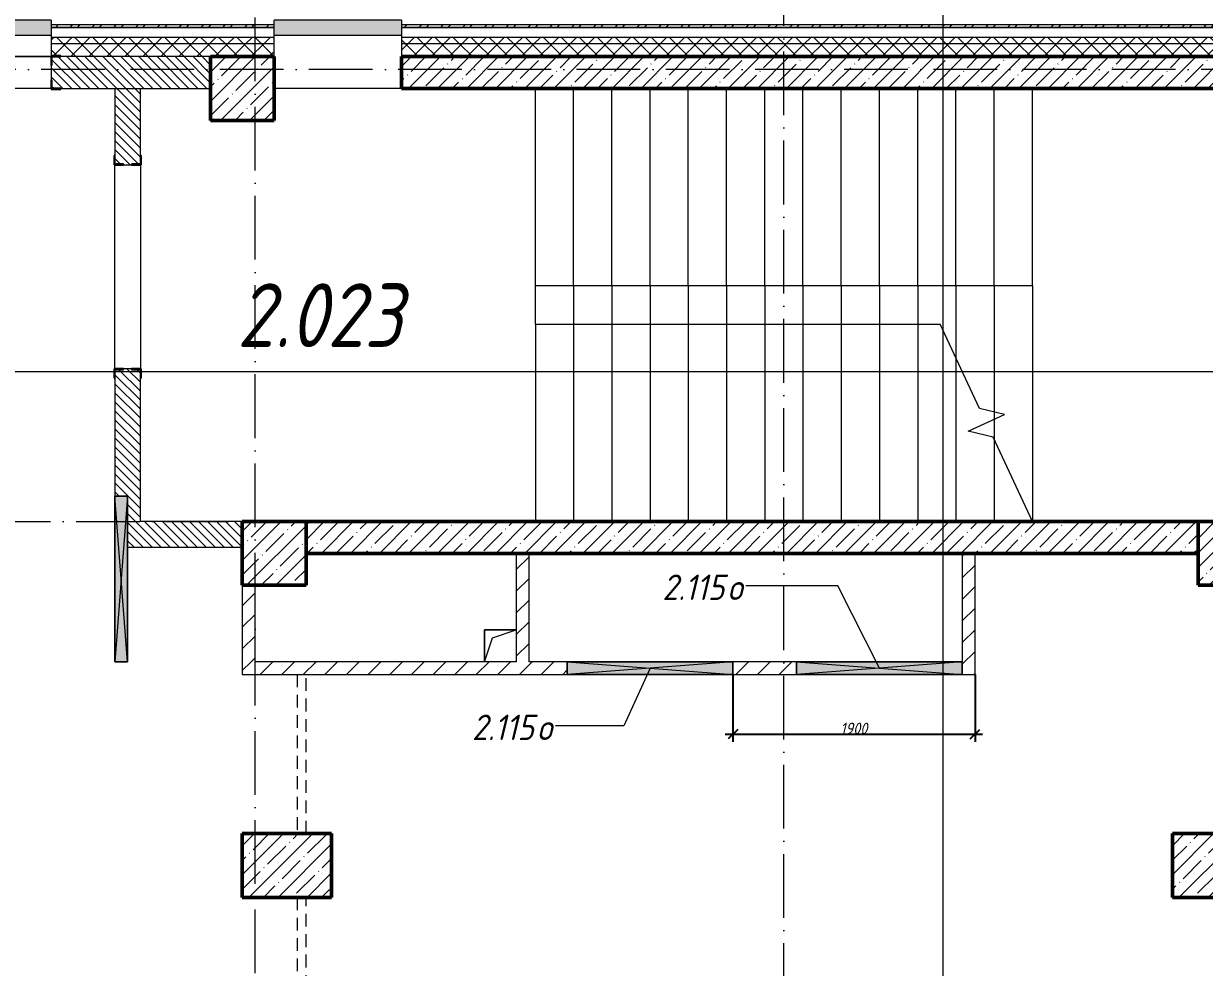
# Model space of a CAD drawing. Header units: millimetres. Extents: x -401725 to 250493, y 305116 to 802890.
# Drawn here: x 75875 to 85141, y 400436 to 407845 of the extents above; entities that cross this region are included whole.
import ezdxf

# ---------------------------------------------------------------- set-up
doc = ezdxf.new("R2010")
doc.units = ezdxf.units.MM
doc.linetypes.add('200_ШТРИХ_ш1п0_6_', pattern=[160, 100, -60])
doc.linetypes.add('50_200_ШТРИХ_1Т_ш5_п1_п1_', pattern=[700, 500, -100, 0, -100])
for name, color, linetype, lineweight in [('A-____-____-DIMS', 7, 'Continuous', 9), ('A-DETL-____-OTLN-3', 7, '200_ШТРИХ_ш1п0_6_', 9), ('A-DETL-GENF-OTLN', 7, 'Continuous', 9), ('A-FLOR-____-OTLN', 7, 'Continuous', 9), ('A-GENM-____-MCUT', 7, 'Continuous', 25), ('A-GENM-____-OTLN', 7, 'Continuous', 9), ('A-GENM-____-OTLN-1', 7, 'Continuous', 25), ('A-GLAZ-____-IDEN', 7, 'Continuous', 9), ('A-GLAZ-____-OTLN', 7, 'Continuous', 9), ('A-WALL-____-MCUT', 7, 'Continuous', 13), ('A-WALL-____-MCUT-1', 7, 'Continuous', 9), ('A-WALL-____-MCUT-2', 7, 'Continuous', 50), ('A-WALL-____-OTLN', 7, 'Continuous', 9), ('A-WALL-____-PATT-1', 7, 'Continuous', 9), ('A-WALL-FNSH-MCUT-1', 7, 'Continuous', 9), ('I-WALL-____-OTLN', 7, 'Continuous', 9), ('S-COLS-____-MCUT', 7, 'Continuous', 50), ('S-COLS-____-OTLN', 7, 'Continuous', 9), ('S-GRID-____-OTLN-1', 7, '50_200_ШТРИХ_1Т_ш5_п1_п1_', 9), ('S-STRS-____-MBND', 7, 'Continuous', 9), ('S-STRS-____-OTLN-1', 7, 'Continuous', 9), ('Марки помещений', 7, 'Continuous', 9)]:
    doc.layers.add(name, color=color, linetype=linetype, lineweight=lineweight)
doc.layers.add('A-GLAZ-____-OTLN-1', color=7, linetype='Continuous', lineweight=9, true_color=0xc0c0c0)
doc.layers.add('G-____-____-SYMB-1', color=9, linetype='Continuous', lineweight=9, true_color=0x808080)
doc.styles.add('ISOCPEUR_I_11', font='isocpeui.ttf', dxfattribs={"width": 0.9, "height": 200})
doc.styles.add('ISOCPEUR_I_2', font='isocpeui.ttf', dxfattribs={"width": 0.85, "height": 2.3})
doc.styles.add('ISOCPEUR_I_7', font='isocpeui.ttf', dxfattribs={"width": 0.9, "height": 90})
doc.dimstyles.new('ISO-1_8_0_9К_СРЕДНИЙ_Кладочные_2', dxfattribs={"dimscale": 304.8, "dimtxt": 89.638306, "dimasz": 0.246063, "dimexe": 0.19685, "dimexo": 0, "dimgap": 0, "dimtad": 1, "dimdec": 3, "dimrnd": 0.001, "dimdsep": 46, "dimtxsty": 'ISOCPEUR_I_7', "dimblk1": 'OBLIQUE', "dimblk2": 'OBLIQUE', "dimsah": 1, "dimcen": 0.09, "dimdle": 0.19685, "dimazin": 0, "dimtfac": 1, "dimtdec": 4, "dimtix": 1, "dimtmove": 1, "dimatfit": 3, "dimfxl": 1, "dimtvp": 1, "dimtolj": 1, "dimtzin": 0, "dimarcsym": 2})
pattern_1 = [(135, (-15659.08, 321904.697), (-35.35534, -35.35534), [])]
pattern_2 = [(45, (-15659.08, 321904.7), (-70.71068, 70.71068), []), (135, (-15659.08, 321904.7), (-70.71068, -70.71068), [])]
pattern_3 = [(45, (-15659.08, 321904.7), (-84.85281, 84.85281), [])]
pattern_4 = [(45, (-15659.08, 321904.7), (-114.04925, 114.04925), []), (45, (-15545.03, 321904.7), (-114.04925, 114.04925), [201.612, -40.322, 3.353, -36.97])]

# ---------------------------------------------------------------- blocks, each defined once
blk = doc.blocks.new('BSC_Колонна _Прямоугольная - 500х700-V101-АР1_План отверстий 2 этажа в осях 1-64_Ю-ЯЯ')
at = {"layer": 'S-COLS-____-OTLN'}
h = blk.add_hatch(dxfattribs=at)
h.set_pattern_fill('FP_114', color=256, style=0, pattern_type=2)
h.set_pattern_definition([(315, (-79331.04, 93600), (114.04925, 114.04925), []), (315, (-79331.04, 93485.95), (114.04925, 114.04925), [201.613, -40.323, 3.353, -36.97])])
h.paths.add_polyline_path([(-250, -350), (250, -350), (250, 350), (-250, 350)], flags=0)
at = {"layer": 'S-COLS-____-MCUT'}
for p, q in [((250, 350), (-250, 350)), ((-250, 350), (-250, -350)), ((250, -350), (250, 350)), ((-250, -350), (250, -350))]:
    blk.add_line(p, q, dxfattribs=at)
blk = doc.blocks.new('BSC_Колонна _Прямоугольная - 500х700-V102-АР1_План отверстий 2 этажа в осях 1-64_Ю-ЯЯ')
at = {"layer": 'S-COLS-____-OTLN'}
h = blk.add_hatch(dxfattribs=at)
h.set_pattern_fill('FP_115', color=256, style=0, pattern_type=2)
h.set_pattern_definition([(315, (-79331.04, 100900), (114.04925, 114.04925), []), (315, (-79331.04, 100785.95), (114.04925, 114.04925), [201.613, -40.323, 3.353, -36.97])])
h.paths.add_polyline_path([(-250, 350), (-250, -350), (250, -350), (250, 350)], flags=0)
at = {"layer": 'S-COLS-____-MCUT'}
for p, q in [((250, 350), (-250, 350)), ((-250, 350), (-250, -350)), ((250, -350), (250, 350)), ((-250, -350), (250, -350))]:
    blk.add_line(p, q, dxfattribs=at)
blk = doc.blocks.new('BSC_Колонна _Прямоугольная - 500х500-V103-АР1_План отверстий 2 этажа в осях 1-64_Ю-ЯЯ')
at = {"layer": 'S-COLS-____-OTLN'}
h = blk.add_hatch(dxfattribs=at)
h.set_pattern_fill('FP_116', color=256, style=0, pattern_type=2)
h.set_pattern_definition([(135, (85431.04, -93250), (-114.04925, -114.04925), []), (135, (85431.04, -93135.95), (-114.04925, -114.04925), [201.613, -40.323, 3.353, -36.97])])
h.paths.add_polyline_path([(250, 250), (-250, 250), (-250, -250), (250, -250)], flags=0)
at = {"layer": 'S-COLS-____-MCUT'}
for p, q in [((250, 250), (-250, 250)), ((-250, 250), (-250, -250)), ((250, -250), (250, 250)), ((-250, -250), (250, -250))]:
    blk.add_line(p, q, dxfattribs=at)
blk = doc.blocks.new('BSC_Колонна _Прямоугольная - 500х500-V104-АР1_План отверстий 2 этажа в осях 1-64_Ю-ЯЯ')
at = {"layer": 'S-COLS-____-OTLN'}
h = blk.add_hatch(dxfattribs=at)
h.set_pattern_fill('FP_117', color=256, style=0, pattern_type=2)
h.set_pattern_definition([(135, (81781.04, -101000), (-114.04925, -114.04925), []), (135, (81781.04, -100885.95), (-114.04925, -114.04925), [201.613, -40.323, 3.353, -36.97])])
h.paths.add_polyline_path([(250, 250), (-250, 250), (-250, -250), (250, -250)], flags=0)
at = {"layer": 'S-COLS-____-MCUT'}
for p, q in [((250, 250), (-250, 250)), ((-250, 250), (-250, -250)), ((250, -250), (250, 250)), ((-250, -250), (250, -250))]:
    blk.add_line(p, q, dxfattribs=at)
blk = doc.blocks.new('BSC_Колонна _Прямоугольная - 500х500-V148-АР1_План отверстий 2 этажа в осях 1-64_Ю-ЯЯ')
at = {"layer": 'S-COLS-____-OTLN'}
h = blk.add_hatch(dxfattribs=at)
h.set_pattern_fill('FP_162', color=256, style=0, pattern_type=2)
h.set_pattern_definition([(135, (81781.04, -93500), (-114.04925, -114.04925), []), (135, (81781.04, -93385.95), (-114.04925, -114.04925), [201.613, -40.323, 3.353, -36.97])])
h.paths.add_polyline_path([(250, 250), (-250, 250), (-250, -250), (250, -250)], flags=0)
at = {"layer": 'S-COLS-____-MCUT'}
for p, q in [((250, 250), (-250, 250)), ((-250, 250), (-250, -250)), ((250, -250), (250, 250)), ((-250, -250), (250, -250))]:
    blk.add_line(p, q, dxfattribs=at)
blk = doc.blocks.new('Фахверк_СКБ_Уголок - 250_2700-27497298-АР1_План отверстий 2 этажа в осях 1-64_Ю-ЯЯ')
at = {"layer": 'A-GENM-____-MCUT'}
for p, q in [((200, 181), (125, 181)), ((125, 181), (125, 106)), ((125, 106), (131, 106)), ((131, 106), (131, 175)), ((131, 175), (200, 175)), ((200, 175), (200, 181)), ((131, -6), (125, -6)), ((125, -6), (125, -81)), ((125, -81), (200, -81)), ((131, -75), (131, -6)), ((200, -75), (131, -75)), ((200, -81), (200, -75))]:
    blk.add_line(p, q, dxfattribs=at)
blk = doc.blocks.new('Фахверк_СКБ_Уголок - 200_3960-28268576-АР1_План отверстий 2 этажа в осях 1-64_Ю-ЯЯ')
at = {"layer": 'A-GENM-____-MCUT'}
for p, q in [((200, 156), (125, 156)), ((125, 156), (125, 81)), ((131, 81), (131, 150)), ((131, 150), (200, 150)), ((200, 150), (200, 156)), ((125, 81), (131, 81)), ((131, 19), (125, 19)), ((125, 19), (125, -56)), ((131, -50), (131, 19)), ((125, -56), (200, -56)), ((200, -50), (131, -50)), ((200, -56), (200, -50))]:
    blk.add_line(p, q, dxfattribs=at)
blk = doc.blocks.new('154_Стойка_СКБ_Уголок - СМ-2180_200-28268025-АР1_План отверстий 2 этажа в осях 1-64_Ю-ЯЯ')
at = {"layer": 'A-GENM-____-MCUT'}
for p, q in [((125, 156), (125, 81)), ((200, 156), (125, 156)), ((131, 81), (131, 150)), ((131, 150), (200, 150)), ((200, 150), (200, 156)), ((125, 81), (131, 81)), ((131, 19), (125, 19)), ((125, 19), (125, -56)), ((131, -50), (131, 19)), ((125, -56), (200, -56)), ((200, -50), (131, -50)), ((200, -56), (200, -50))]:
    blk.add_line(p, q, dxfattribs=at)
blk = doc.blocks.new('AR_Отверстие прямоугольное _в плите_ - AR_Отверстие прямоугольное _в плите_-V183-АР1_План отверстий 2 этажа в осях 1-64_Ю-ЯЯ')
at = {"layer": 'A-GENM-____-OTLN'}
for p, q in [((125, 125), (-125, 125)), ((-125, 125), (-125, -125)), ((-62.5, 62.5), (125, 125)), ((-125, -125), (-62.5, 62.5))]:
    blk.add_line(p, q, dxfattribs=at)
blk = doc.blocks.new('Отлив_СКБ - Отлив витража_120_НВФ-31885689-АР1_План отверстий 2 этажа в осях 1-64_Ю-ЯЯ')
at = {"layer": 'A-GLAZ-____-OTLN-1'}
for points in [[(1800, 2), (1800, 120), (0, 120), (0, 2), (737.3, 2)], [(1800, 0), (1800, 2), (0, 2), (0, 0), (737.3, 0)]]:
    blk.add_hatch(color=256, dxfattribs=at).paths.add_polyline_path(points, flags=0)
at = {"layer": 'A-GLAZ-____-OTLN'}
for p, q in [((0, 83), (0, 120)), ((1800, 120), (0, 120)), ((1800, 120), (1800, 83)), ((0, 2), (1800, 2)), ((1800, 0), (0, 0))]:
    blk.add_line(p, q, dxfattribs=at)
blk = doc.blocks.new('Отлив_СКБ - Отлив витража_120_НВФ-31885289-АР1_План отверстий 2 этажа в осях 1-64_Ю-ЯЯ')
at = {"layer": 'A-GLAZ-____-OTLN-1'}
for points in [[(1000, 2), (1000, 120), (0, 120), (0, 2), (162.4, 2)], [(1000, 0), (1000, 2), (0, 2), (0, 0), (162.4, 0)]]:
    blk.add_hatch(color=256, dxfattribs=at).paths.add_polyline_path(points, flags=0)
at = {"layer": 'A-GLAZ-____-OTLN'}
for p, q in [((0, 83), (0, 120)), ((1000, 120), (0, 120)), ((1000, 120), (1000, 83)), ((0, 2), (1000, 2)), ((1000, 0), (0, 0))]:
    blk.add_line(p, q, dxfattribs=at)
blk = doc.blocks.new('AR_Отверстие прямоугольное _в стене__БезПР - AR_Отверстие прямоугольное _в стене__БезПР-36824044-АР1_План отверстий 2 этажа в осях 1-64_Ю-ЯЯ')
at = {"layer": 'A-GLAZ-____-OTLN'}
blk.add_hatch(color=256, dxfattribs=at).paths.add_polyline_path([(650, -50), (650, 50), (-650, 50), (-650, -50)], flags=0)
at = {"layer": 'A-DETL-GENF-OTLN'}
for p, q in [((-650, -50), (-650, 50)), ((-650, 50), (650, 50)), ((650, 50), (-650, -50)), ((-650, 50), (650, -50)), ((650, 50), (-650, 50)), ((-650, 50), (-650, -50)), ((650, 50), (650, -50)), ((650, -50), (650, 50)), ((650, -50), (-650, -50)), ((-650, -50), (650, -50))]:
    blk.add_line(p, q, dxfattribs=at)
blk = doc.blocks.new('AR_Отверстие прямоугольное _в стене_ - AR_Отверстие прямоугольное _в стене__ОВ-36938153-АР1_План отверстий 2 этажа в осях 1-64_Ю-ЯЯ')
at = {"layer": 'A-GLAZ-____-OTLN'}
blk.add_hatch(color=256, dxfattribs=at).paths.add_polyline_path([(650, -50), (650, 50), (-650, 50), (-650, -50)], flags=0)
at = {"layer": 'A-DETL-GENF-OTLN'}
for p, q in [((-650, -50), (-650, 50)), ((-650, 50), (650, 50)), ((650, 50), (-650, -50)), ((-650, 50), (650, -50)), ((650, 50), (-650, 50)), ((-650, 50), (-650, -50)), ((650, 50), (650, -50)), ((650, -50), (650, 50)), ((650, -50), (-650, -50)), ((-650, -50), (650, -50))]:
    blk.add_line(p, q, dxfattribs=at)
blk = doc.blocks.new('_Oblique')
at = {"color": 0, "linetype": 'ByBlock', "lineweight": -2}
blk.add_line((-0.5, -0.5), (0.5, 0.5), dxfattribs=at)
blk = doc.blocks.new('*D8939')
at = {"layer": 'A-____-____-DIMS', "color": 0, "lineweight": -2, "transparency": 16777216}
for p, q in [((81440.9, 402735.7), (81440.9, 402207)), ((83340.9, 402735.7), (83340.9, 402207)), ((81380.9, 402267), (83400.9, 402267))]:
    blk.add_line(p, q, dxfattribs=at)
at = {"layer": 'Defpoints', "color": 0, "transparency": 16777216}
for p in [(81440.9, 402735.7), (83340.9, 402735.7), (83340.9, 402267)]:
    blk.add_point(p, dxfattribs=at)
at = {"layer": 'A-____-____-DIMS', "color": 0, "lineweight": -2, "transparency": 16777216, "xscale": 75, "yscale": 75, "zscale": 75, "rotation": 180}
blk.add_blockref('_Oblique', (81440.9, 402267), dxfattribs=at)
at = {"layer": 'A-____-____-DIMS', "color": 0, "lineweight": -2, "transparency": 16777216, "xscale": 75, "yscale": 75, "zscale": 75}
blk.add_blockref('_Oblique', (83340.9, 402267), dxfattribs=at)
at = {"layer": 'A-____-____-DIMS', "color": 0, "transparency": 16777216, "insert": (82390.9, 402312), "char_height": 90, "width": 504.733, "attachment_point": 5, "style": 'ISOCPEUR_I_7'}
blk.add_mtext('\\A1;1900', dxfattribs=at)

msp = doc.modelspace()

# ---------------------------------------------------------------- hatches: boundary and pattern name
at = {"layer": 'A-WALL-____-PATT-1'}
h = msp.add_hatch(dxfattribs=at)
h.set_pattern_fill('FP_3', color=256, style=0, pattern_type=2)
h.set_pattern_definition([(45, (-15659.08, 321904.7), (-85.53659, 85.53659), []), (45, (-15602.06, 321904.7), (-85.53659, 85.53659), [])])
h.paths.add_polyline_path([(85820.9187, 407815.7392), (85840.9187, 407815.7392), (85840.9187, 407835.7392), (78840.9187, 407835.7392), (78840.9187, 407815.7392), (83305.775, 407815.7392)], flags=0)
h.paths.add_polyline_path([(77840.9187, 407815.7392), (77840.9187, 407835.7392), (76090.9187, 407835.7392), (76090.9187, 407815.7392), (76235.7723, 407815.7392)], flags=0)
h.paths.add_polyline_path([(73584.5213, 407815.7392), (74290.9187, 407815.7392), (74290.9187, 407835.7392), (73350.9187, 407835.7392), (73350.9187, 407815.7392)], flags=0)
h = msp.add_hatch(dxfattribs=at)
h.set_pattern_fill('FP_1', color=256, style=0, pattern_type=2)
h.set_pattern_definition(pattern_2)
h.paths.add_polyline_path([(85690.9187, 407685.7392), (85740.9187, 407685.7392), (85740.9187, 407735.7392), (78840.9187, 407735.7392), (78840.9187, 407685.7392), (83305.775, 407685.7392)], flags=0)
h.paths.add_polyline_path([(73584.5213, 407685.7392), (74290.9187, 407685.7392), (74290.9187, 407735.7392), (73090.9187, 407735.7392), (73090.9187, 407685.7392)], flags=0)
h.paths.add_polyline_path([(76090.9187, 407685.7392), (77840.9187, 407685.7392), (77840.9187, 407735.7392), (76090.9187, 407735.7392)], flags=0)
h.paths.add_polyline_path([(71290.9187, 407685.7392), (71290.9187, 407735.7392), (70165.9187, 407735.7392), (70165.9187, 407685.7392), (70933.2703, 407685.7392)], flags=0)
h.paths.add_polyline_path([(68365.9187, 407685.7392), (68365.9187, 407735.7392), (67240.9187, 407735.7392), (67240.9187, 407685.7392), (68282.0193, 407685.7392)], flags=0)
h.paths.add_polyline_path([(61390.9187, 407685.7392), (62590.9187, 407685.7392), (62590.9187, 407735.7392), (61390.9187, 407735.7392)], flags=0)
h.paths.add_polyline_path([(59590.9187, 407685.7392), (59590.9187, 407735.7392), (56040.9187, 407735.7392), (56040.9187, 407685.7392), (58560.7656, 407685.7392)], flags=0)
h.paths.add_polyline_path([(54240.9187, 407685.7392), (54240.9187, 407735.7392), (53040.9187, 407735.7392), (53040.9187, 407685.7392)], flags=0)
h.paths.add_polyline_path([(51240.9187, 407685.7392), (51240.9187, 407735.7392), (50040.9187, 407735.7392), (50040.9187, 407685.7392)], flags=0)
h.paths.add_polyline_path([(48240.9187, 407685.7392), (48240.9187, 407735.7392), (46990.9187, 407735.7392), (46990.9187, 407685.7392), (47955.7616, 407685.7392)], flags=0)
h.paths.add_polyline_path([(44420.7603, 407685.7392), (45190.9187, 407685.7392), (45190.9187, 407735.7392), (43990.9187, 407735.7392), (43990.9187, 407685.7392)], flags=0)
h.paths.add_polyline_path([(42190.9187, 407685.7392), (42190.9187, 407735.7392), (40990.9187, 407735.7392), (40990.9187, 407685.7392), (41769.5093, 407685.7392)], flags=0)
h.paths.add_polyline_path([(39190.9187, 407685.7392), (39190.9187, 407735.7392), (37990.9187, 407735.7392), (37990.9187, 407685.7392)], flags=0)
h.paths.add_polyline_path([(35583.257, 407685.7392), (36190.9187, 407685.7392), (36190.9187, 407735.7392), (34540.9187, 407735.7392), (34540.9187, 407685.7392), (34699.5066, 407685.7392)], flags=0)
h = msp.add_hatch(dxfattribs=at)
h.set_pattern_fill('FP_1', color=256, style=0, pattern_type=2)
h.set_pattern_definition(pattern_2)
h.paths.add_polyline_path([(85590.9187, 407585.7392), (85690.9187, 407585.7392), (85690.9187, 407685.7392), (78840.9187, 407685.7392), (78840.9187, 407585.7392), (83305.775, 407585.7392)], flags=0)
h.paths.add_polyline_path([(77340.9187, 407585.7392), (77840.9187, 407585.7392), (77840.9187, 407685.7392), (76090.9187, 407685.7392), (76090.9187, 407591.7392), (76165.9187, 407591.7392), (76165.9187, 407585.7392), (76235.7723, 407585.7392)], flags=0)
h.paths.add_polyline_path([(73584.5213, 407585.7392), (74215.9187, 407585.7392), (74215.9187, 407591.7392), (74290.9187, 407591.7392), (74290.9187, 407685.7392), (73090.9187, 407685.7392), (73090.9187, 407585.7392)], flags=0)
h.paths.add_polyline_path([(70933.2703, 407585.7392), (71215.9187, 407585.7392), (71215.9187, 407591.7392), (71290.9187, 407591.7392), (71290.9187, 407685.7392), (70165.9187, 407685.7392), (70165.9187, 407591.7392), (70240.9187, 407591.7392), (70240.9187, 407585.7392)], flags=0)
h.paths.add_polyline_path([(68282.0193, 407585.7392), (68290.9187, 407585.7392), (68290.9187, 407591.7392), (68365.9187, 407591.7392), (68365.9187, 407685.7392), (67240.9187, 407685.7392), (67240.9187, 407585.7392), (67740.9187, 407585.7392)], flags=0)
h.paths.add_polyline_path([(61840.9187, 407585.7392), (62515.9187, 407585.7392), (62515.9187, 407591.7392), (62590.9187, 407591.7392), (62590.9187, 407685.7392), (61390.9187, 407685.7392), (61390.9187, 407591.7392), (61465.9187, 407591.7392), (61465.9187, 407585.7392)], flags=0)
h.paths.add_polyline_path([(59590.9187, 407585.7392), (59590.9187, 407685.7392), (56040.9187, 407685.7392), (56040.9187, 407591.7392), (56115.9187, 407591.7392), (56115.9187, 407585.7392), (59090.9187, 407585.7392)], flags=0)
h.paths.add_polyline_path([(53040.9187, 407585.7392), (54165.9187, 407585.7392), (54165.9187, 407591.7392), (54240.9187, 407591.7392), (54240.9187, 407685.7392), (53040.9187, 407685.7392)], flags=0)
h.paths.add_polyline_path([(50115.9187, 407585.7392), (51165.9187, 407585.7392), (51165.9187, 407591.7392), (51240.9187, 407591.7392), (51240.9187, 407685.7392), (50040.9187, 407685.7392), (50040.9187, 407591.7392), (50115.9187, 407591.7392)], flags=0)
h.paths.add_polyline_path([(48165.9187, 407585.7392), (48165.9187, 407591.7392), (48240.9187, 407591.7392), (48240.9187, 407685.7392), (46990.9187, 407685.7392), (46990.9187, 407591.7392), (47065.9187, 407591.7392), (47065.9187, 407585.7392), (47955.7616, 407585.7392)], flags=0)
h.paths.add_polyline_path([(45115.9187, 407585.7392), (45115.9187, 407591.7392), (45190.9187, 407591.7392), (45190.9187, 407685.7392), (43990.9187, 407685.7392), (43990.9187, 407591.7392), (44065.9187, 407591.7392), (44065.9187, 407585.7392), (44420.7603, 407585.7392)], flags=0)
h.paths.add_polyline_path([(42115.9187, 407585.7392), (42115.9187, 407591.7392), (42190.9187, 407591.7392), (42190.9187, 407685.7392), (40990.9187, 407685.7392), (40990.9187, 407591.7392), (41065.9187, 407591.7392), (41065.9187, 407585.7392), (41769.5093, 407585.7392)], flags=0)
h.paths.add_polyline_path([(38065.9187, 407585.7392), (39115.9187, 407585.7392), (39115.9187, 407591.7392), (39190.9187, 407591.7392), (39190.9187, 407685.7392), (37990.9187, 407685.7392), (37990.9187, 407591.7392), (38065.9187, 407591.7392)], flags=0)
h.paths.add_polyline_path([(36115.9187, 407585.7392), (36115.9187, 407591.7392), (36190.9187, 407591.7392), (36190.9187, 407685.7392), (34540.9187, 407685.7392), (34540.9187, 407585.7392), (35583.257, 407585.7392)], flags=0)
h = msp.add_hatch(dxfattribs=at)
h.set_pattern_fill('FP_6', color=256, style=0, pattern_type=2)
h.set_pattern_definition(pattern_1)
h.paths.add_polyline_path([(76096.9187, 407335.7392), (77340.9187, 407335.7392), (77340.9187, 407585.7392), (76096.9187, 407585.7392), (76096.9187, 407516.7392), (76090.9187, 407516.7392), (76090.9187, 407404.7392), (76096.9187, 407404.7392), (76096.9187, 407336.9392)], flags=0)
h.paths.add_polyline_path([(74284.9187, 407335.7392), (74284.9187, 407404.7392), (74290.9187, 407404.7392), (74290.9187, 407516.7392), (74284.9187, 407516.7392), (74284.9187, 407585.7392), (73590.9187, 407585.7392), (73590.9187, 407335.7392), (74215.9187, 407335.7392)], flags=0)
h = msp.add_hatch(dxfattribs=at)
h.set_pattern_fill('FP_13', color=256, style=0, pattern_type=2)
h.set_pattern_definition(pattern_4)
h.paths.add_polyline_path([(85590.9187, 407335.7392), (85590.9187, 407585.7392), (78840.9187, 407585.7392), (78840.9187, 407335.7392), (83305.775, 407335.7392)], flags=0)
h = msp.add_hatch(dxfattribs=at)
h.set_pattern_fill('FP_6', color=256, style=0, pattern_type=2)
h.set_pattern_definition(pattern_1)
h.paths.add_polyline_path([(76790.9187, 403735.7392), (76790.9187, 405129.7392), (76721.9187, 405129.7392), (76721.9187, 405135.7392), (76659.9187, 405135.7392), (76659.9187, 405129.7392), (76590.9187, 405129.7392), (76590.9187, 404135.7392), (76690.9187, 404135.7392), (76690.9187, 403735.7392)], flags=0)
h.paths.add_polyline_path([(76721.9187, 406735.7392), (76721.9187, 406741.7392), (76790.9187, 406741.7392), (76790.9187, 407335.7392), (76590.9187, 407335.7392), (76590.9187, 406741.7392), (76659.9187, 406741.7392), (76659.9187, 406735.7392)], flags=0)
h = msp.add_hatch(dxfattribs=at)
h.set_pattern_fill('FP_6', color=256, style=0, pattern_type=2)
h.set_pattern_definition(pattern_1)
h.paths.add_polyline_path([(77590.9187, 403735.7392), (77590.9187, 403935.7392), (76790.9187, 403935.7392), (76790.9187, 403735.7392)], flags=0)
h = msp.add_hatch(dxfattribs=at)
h.set_pattern_fill('FP_13', color=256, style=0, pattern_type=2)
h.set_pattern_definition(pattern_4)
h.paths.add_polyline_path([(85090.9187, 403685.7392), (85090.9187, 403935.7392), (78090.9187, 403935.7392), (78090.9187, 403685.7392), (85073.2757, 403685.7392)], flags=0)
h = msp.add_hatch(dxfattribs=at)
h.set_pattern_fill('FP_4', color=256, style=0, pattern_type=2)
h.set_pattern_definition(pattern_3)
h.paths.add_polyline_path([(79740.9187, 402835.7392), (79840.9187, 402835.7392), (79840.9187, 403685.7392), (79740.9187, 403685.7392)], flags=0)
h = msp.add_hatch(dxfattribs=at)
h.set_pattern_fill('FP_4', color=256, style=0, pattern_type=2)
h.set_pattern_definition(pattern_3)
h.paths.add_polyline_path([(83305.775, 402735.7392), (83340.9187, 402735.7392), (83340.9187, 403685.3917), (83240.9187, 403685.3917), (83240.9187, 402735.7392)], flags=0)
h = msp.add_hatch(dxfattribs=at)
h.set_pattern_fill('FP_4', color=256, style=0, pattern_type=2)
h.set_pattern_definition(pattern_3)
h.paths.add_polyline_path([(77690.9187, 402835.7392), (77690.9187, 403435.7392), (77590.9187, 403435.7392), (77590.9187, 402835.7392)], flags=0)
h = msp.add_hatch(dxfattribs=at)
h.set_pattern_fill('FP_4', color=256, style=0, pattern_type=2)
h.set_pattern_definition(pattern_3)
h.paths.add_polyline_path([(78290.9187, 402735.7392), (78290.9187, 402835.7392), (77590.9187, 402835.7392), (77590.9187, 402735.7392)], flags=0)
h = msp.add_hatch(dxfattribs=at)
h.set_pattern_fill('FP_4', color=256, style=0, pattern_type=2)
h.set_pattern_definition(pattern_3)
h.paths.add_polyline_path([(78290.9187, 402735.7392), (80140.9187, 402735.7392), (80140.9187, 402835.7392), (78290.9187, 402835.7392)], flags=0)
h.paths.add_polyline_path([(81940.9187, 402735.7392), (81940.9187, 402835.7392), (81440.9187, 402835.7392), (81440.9187, 402735.7392), (81538.2743, 402735.7392)], flags=0)

# ---------------------------------------------------------------- linework, layer by layer
at = {"layer": 'A-DETL-____-OTLN-3'}
for p, q in [((78020.9187, 402735.7392), (78020.9187, 401485.7392)), ((78090.9187, 401485.7392), (78090.9187, 402735.7392)), ((78020.9187, 400985.7392), (78020.9187, 397055.7392)), ((78090.9187, 395635.7392), (78090.9187, 400985.7392))]:
    msp.add_line(p, q, dxfattribs=at)
at = {"layer": 'A-FLOR-____-OTLN'}
for p, q in [((79890.9187, 405485.7392), (79890.9187, 407335.7392)), ((79490.9187, 403085.7392), (79740.9187, 403085.7392)), ((79490.9187, 402835.7392), (79490.9187, 403085.7392))]:
    msp.add_line(p, q, dxfattribs=at)
at = {"layer": 'A-GLAZ-____-IDEN'}
for p, q in [((82264.6427, 403432.4534), (81542.1941, 403432.4534)), ((82590.9187, 402785.7392), (82264.6427, 403432.4534)), ((80790.9187, 402785.7392), (80586.1847, 402332.6401)), ((80586.1847, 402332.6401), (80047.9184, 402332.6401))]:
    msp.add_line(p, q, dxfattribs=at)
at = {"layer": 'A-WALL-____-MCUT'}
for p, q in [((77840.9187, 407815.7392), (76090.9187, 407815.7392)), ((76090.9187, 407815.7392), (76090.9187, 407591.7392)), ((77840.9187, 407585.7392), (77840.9187, 407815.7392)), ((85820.9187, 407815.7392), (78840.9187, 407815.7392)), ((78840.9187, 407815.7392), (78840.9187, 407585.7392)), ((76090.9187, 407516.7392), (76090.9187, 407404.7392)), ((76165.9187, 407335.7392), (77340.9187, 407335.7392)), ((76590.9187, 407335.7392), (76590.9187, 406810.7392)), ((76790.9187, 406810.7392), (76790.9187, 407335.7392)), ((76659.9187, 406735.7392), (76721.9187, 406735.7392)), ((76721.9187, 405135.7392), (76659.9187, 405135.7392)), ((76590.9187, 405060.7392), (76590.9187, 404135.7392)), ((76790.9187, 403935.7392), (76790.9187, 405060.7392)), ((77590.9187, 403935.7392), (76790.9187, 403935.7392)), ((76690.9187, 403735.7392), (77590.9187, 403735.7392))]:
    msp.add_line(p, q, dxfattribs=at)
at = {"layer": 'A-WALL-____-MCUT-1'}
for p, q in [((77840.9187, 407735.7392), (76090.9187, 407735.7392)), ((85740.9187, 407735.7392), (78840.9187, 407735.7392)), ((77840.9187, 407685.7392), (76090.9187, 407685.7392)), ((85690.9187, 407685.7392), (78840.9187, 407685.7392)), ((77340.9187, 407585.7392), (76165.9187, 407585.7392))]:
    msp.add_line(p, q, dxfattribs=at)
at = {"layer": 'A-WALL-____-MCUT-2'}
for p, q in [((78840.9187, 407585.7392), (85590.9187, 407585.7392)), ((78840.9187, 407585.7392), (78840.9187, 407335.7392)), ((85590.9187, 407335.7392), (78840.9187, 407335.7392)), ((85090.9187, 403935.7392), (78090.9187, 403935.7392)), ((78090.9187, 403685.7392), (85090.9187, 403685.7392))]:
    msp.add_line(p, q, dxfattribs=at)
at = {"layer": 'A-WALL-____-OTLN'}
for p, q in [((76090.9187, 407585.7392), (74290.9187, 407585.7392)), ((74290.9187, 407585.7392), (76090.9187, 407585.7392)), ((76090.9187, 407335.7392), (74290.9187, 407335.7392)), ((78840.9187, 407335.7392), (77840.9187, 407335.7392))]:
    msp.add_line(p, q, dxfattribs=at)
at = {"layer": 'A-WALL-FNSH-MCUT-1'}
for p, q in [((77840.9187, 407835.7392), (76090.9187, 407835.7392)), ((76090.9187, 407835.7392), (76090.9187, 407815.7392)), ((76090.9187, 407815.7392), (77840.9187, 407815.7392)), ((77840.9187, 407815.7392), (77840.9187, 407835.7392)), ((85840.9187, 407835.7392), (78840.9187, 407835.7392)), ((78840.9187, 407835.7392), (78840.9187, 407815.7392)), ((78840.9187, 407815.7392), (85820.9187, 407815.7392)), ((79740.9187, 403685.7392), (79740.9187, 402835.7392)), ((79840.9187, 402835.7392), (79840.9187, 403685.7392)), ((83240.9187, 403685.3917), (83240.9187, 402835.7392)), ((83340.9187, 403685.3917), (83240.9187, 403685.3917)), ((83340.9187, 402735.7392), (83340.9187, 403685.3917)), ((77590.9187, 403435.7392), (77590.9187, 402735.7392)), ((77690.9187, 402835.7392), (77690.9187, 403435.7392)), ((79740.9187, 402835.7392), (77690.9187, 402835.7392)), ((80140.9187, 402835.7392), (79840.9187, 402835.7392)), ((81940.9187, 402835.7392), (81440.9187, 402835.7392)), ((77590.9187, 402735.7392), (80140.9187, 402735.7392)), ((81440.9187, 402735.7392), (81940.9187, 402735.7392)), ((83240.9187, 402735.7392), (83340.9187, 402735.7392))]:
    msp.add_line(p, q, dxfattribs=at)
at = {"layer": 'G-____-____-SYMB-1'}
for p, q in [((83089.1187, 408593.2486), (83089.1187, 367311.0234)), ((-20629.7043, 405113.7498), (88870.1843, 405113.7498))]:
    msp.add_line(p, q, dxfattribs=at)
at = {"layer": 'I-WALL-____-OTLN'}
for p, q in [((76590.9187, 405135.7392), (76590.9187, 406735.7392)), ((76790.9187, 406735.7392), (76790.9187, 405135.7392))]:
    msp.add_line(p, q, dxfattribs=at)
at = {"layer": 'S-GRID-____-OTLN-1'}
for p, q in [((77690.9187, 361885.7392), (77690.9187, 412797.5486)), ((81840.9187, 371421.3795), (81840.9187, 412797.5486)), ((88415.3253, 407485.7392), (-20327.8515, 407485.7392)), ((-20327.8515, 403935.7392), (88415.3253, 403935.7392))]:
    msp.add_line(p, q, dxfattribs=at)
at = {"layer": 'S-STRS-____-MBND'}
for p, q in [((83376.703, 404824.0276), (83068.1418, 405485.7392)), ((83287.9197, 404644.7051), (83571.1409, 404776.7733)), ((83571.1409, 404776.7733), (83376.703, 404824.0276)), ((83482.3576, 404597.4507), (83287.9197, 404644.7051)), ((83790.9187, 403935.7392), (83482.3576, 404597.4507))]:
    msp.add_line(p, q, dxfattribs=at)
at = {"layer": 'S-STRS-____-OTLN-1'}
for p, q in [((79890.9187, 405785.3917), (79890.9187, 407335.3917)), ((80190.9187, 407335.3917), (79890.9187, 407335.3917)), ((80490.9187, 407335.3917), (80190.9187, 407335.3917)), ((80190.9187, 405785.3917), (80190.9187, 407335.3917)), ((80190.9187, 405785.3917), (80190.9187, 407335.3917)), ((80790.9187, 407335.3917), (80490.9187, 407335.3917)), ((80490.9187, 405785.3917), (80490.9187, 407335.3917)), ((80490.9187, 405785.3917), (80490.9187, 407335.3917)), ((81090.9187, 407335.3917), (80790.9187, 407335.3917)), ((80790.9187, 405785.3917), (80790.9187, 407335.3917)), ((80790.9187, 405785.3917), (80790.9187, 407335.3917)), ((81390.9187, 407335.3917), (81090.9187, 407335.3917)), ((81090.9187, 405785.3917), (81090.9187, 407335.3917)), ((81090.9187, 405785.3917), (81090.9187, 407335.3917)), ((81690.9187, 407335.3917), (81390.9187, 407335.3917)), ((81390.9187, 405785.3917), (81390.9187, 407335.3917)), ((81390.9187, 405785.3917), (81390.9187, 407335.3917)), ((81990.9187, 407335.3917), (81690.9187, 407335.3917)), ((81690.9187, 405785.3917), (81690.9187, 407335.3917)), ((81690.9187, 405785.3917), (81690.9187, 407335.3917)), ((82290.9187, 407335.3917), (81990.9187, 407335.3917)), ((81990.9187, 405785.3917), (81990.9187, 407335.3917)), ((81990.9187, 405785.3917), (81990.9187, 407335.3917)), ((82590.9187, 407335.3917), (82290.9187, 407335.3917)), ((82290.9187, 405785.3917), (82290.9187, 407335.3917)), ((82290.9187, 405785.3917), (82290.9187, 407335.3917)), ((82890.9187, 407335.3917), (82590.9187, 407335.3917)), ((82590.9187, 405785.3917), (82590.9187, 407335.3917)), ((82590.9187, 405785.3917), (82590.9187, 407335.3917)), ((83190.9187, 407335.3917), (82890.9187, 407335.3917)), ((82890.9187, 405785.3917), (82890.9187, 407335.3917)), ((82890.9187, 405785.3917), (82890.9187, 407335.3917)), ((83490.9187, 407335.3917), (83190.9187, 407335.3917)), ((83190.9187, 405785.3917), (83190.9187, 407335.3917)), ((83190.9187, 405785.3917), (83190.9187, 407335.3917)), ((83790.9187, 407335.3917), (83490.9187, 407335.3917)), ((83490.9187, 405785.3917), (83490.9187, 407335.3917)), ((83490.9187, 405785.3917), (83490.9187, 407335.3917)), ((85340.9187, 407335.3917), (83790.9187, 407335.3917)), ((83790.9187, 405785.3917), (83790.9187, 407335.3917)), ((83790.9187, 405785.3917), (83790.9187, 407335.3917)), ((80190.9187, 405785.3917), (79890.9187, 405785.3917)), ((80490.9187, 405785.3917), (80190.9187, 405785.3917)), ((80190.9187, 405785.3917), (80190.9187, 405485.7392)), ((80190.9187, 405785.3917), (80190.9187, 405485.7392)), ((80790.9187, 405785.3917), (80490.9187, 405785.3917)), ((80490.9187, 405785.3917), (80490.9187, 405485.7392)), ((80490.9187, 405785.3917), (80490.9187, 405485.7392)), ((81090.9187, 405785.3917), (80790.9187, 405785.3917)), ((80790.9187, 405785.3917), (80790.9187, 405485.7392)), ((80790.9187, 405785.3917), (80790.9187, 405485.7392)), ((81390.9187, 405785.3917), (81090.9187, 405785.3917)), ((81090.9187, 405785.3917), (81090.9187, 405485.7392)), ((81090.9187, 405785.3917), (81090.9187, 405485.7392)), ((81690.9187, 405785.3917), (81390.9187, 405785.3917)), ((81390.9187, 405785.3917), (81390.9187, 405485.7392)), ((81390.9187, 405785.3917), (81390.9187, 405485.7392)), ((81990.9187, 405785.3917), (81690.9187, 405785.3917)), ((81690.9187, 405785.3917), (81690.9187, 405485.7392)), ((81690.9187, 405785.3917), (81690.9187, 405485.7392)), ((82290.9187, 405785.3917), (81990.9187, 405785.3917)), ((81990.9187, 405785.3917), (81990.9187, 405485.7392)), ((81990.9187, 405785.3917), (81990.9187, 405485.7392)), ((82590.9187, 405785.3917), (82290.9187, 405785.3917)), ((82290.9187, 405785.3917), (82290.9187, 405485.7392)), ((82290.9187, 405785.3917), (82290.9187, 405485.7392)), ((82890.9187, 405785.3917), (82590.9187, 405785.3917)), ((82590.9187, 405785.3917), (82590.9187, 405485.7392)), ((82590.9187, 405785.3917), (82590.9187, 405485.7392)), ((83190.9187, 405785.3917), (82890.9187, 405785.3917)), ((82890.9187, 405785.3917), (82890.9187, 405485.7392)), ((82890.9187, 405785.3917), (82890.9187, 405485.7392)), ((83490.9187, 405785.3917), (83190.9187, 405785.3917)), ((83190.9187, 405785.3917), (83190.9187, 405222.4433)), ((83190.9187, 405785.3917), (83190.9187, 405222.4433)), ((83790.9187, 405785.3917), (83490.9187, 405785.3917)), ((83490.9187, 405785.3917), (83490.9187, 404796.2697)), ((83490.9187, 405785.3917), (83490.9187, 404796.2697)), ((83790.9187, 405785.3917), (83790.9187, 403935.7392)), ((83790.9187, 405785.3917), (83790.9187, 403935.7392)), ((79890.9187, 405485.7392), (79890.9187, 403935.7392)), ((79890.9187, 405485.7392), (80190.9187, 405485.7392)), ((79890.9187, 405485.7392), (79890.9187, 403935.7392)), ((80190.9187, 405485.7392), (80490.9187, 405485.7392)), ((80190.9187, 405485.7392), (80190.9187, 403935.7392)), ((80190.9187, 405485.7392), (80190.9187, 403935.7392)), ((80490.9187, 405485.7392), (80790.9187, 405485.7392)), ((80490.9187, 405485.7392), (80490.9187, 403935.7392)), ((80490.9187, 405485.7392), (80490.9187, 403935.7392)), ((80790.9187, 405485.7392), (81090.9187, 405485.7392)), ((80790.9187, 405485.7392), (80790.9187, 403935.7392)), ((80790.9187, 405485.7392), (80790.9187, 403935.7392)), ((81090.9187, 405485.7392), (81390.9187, 405485.7392)), ((81090.9187, 405485.7392), (81090.9187, 403935.7392)), ((81090.9187, 405485.7392), (81090.9187, 403935.7392)), ((81390.9187, 405485.7392), (81690.9187, 405485.7392)), ((81390.9187, 405485.7392), (81390.9187, 403935.7392)), ((81390.9187, 405485.7392), (81390.9187, 403935.7392)), ((81690.9187, 405485.7392), (81990.9187, 405485.7392)), ((81690.9187, 405485.7392), (81690.9187, 403935.7392)), ((81690.9187, 405485.7392), (81690.9187, 403935.7392)), ((81990.9187, 405485.7392), (82290.9187, 405485.7392)), ((81990.9187, 405485.7392), (81990.9187, 403935.7392)), ((81990.9187, 405485.7392), (81990.9187, 403935.7392)), ((82290.9187, 405485.7392), (82590.9187, 405485.7392)), ((82290.9187, 405485.7392), (82290.9187, 403935.7392)), ((82290.9187, 405485.7392), (82290.9187, 403935.7392)), ((82590.9187, 405485.7392), (82890.9187, 405485.7392)), ((82590.9187, 405485.7392), (82590.9187, 403935.7392)), ((82590.9187, 405485.7392), (82590.9187, 403935.7392)), ((82890.9187, 405485.7392), (83068.1418, 405485.7392)), ((82890.9187, 405485.7392), (82890.9187, 403935.7392)), ((82890.9187, 405485.7392), (82890.9187, 403935.7392)), ((83190.9187, 405222.4433), (83190.9187, 403935.7392)), ((83190.9187, 405222.4433), (83190.9187, 403935.7392)), ((83490.9187, 404796.2697), (83490.9187, 404739.3651)), ((83490.9187, 404796.2697), (83490.9187, 404739.3651)), ((83490.9187, 404739.3651), (83490.9187, 404579.0912)), ((83490.9187, 404739.3651), (83490.9187, 404579.0912)), ((83490.9187, 404579.0912), (83490.9187, 403935.7392)), ((83490.9187, 404579.0912), (83490.9187, 403935.7392))]:
    msp.add_line(p, q, dxfattribs=at)

# ---------------------------------------------------------------- block references
at = {"layer": 'A-GENM-____-OTLN'}
msp.add_blockref('AR_Отверстие прямоугольное _в плите_ - AR_Отверстие прямоугольное _в плите_-V183-АР1_План отверстий 2 этажа в осях 1-64_Ю-ЯЯ', (79615.9187, 402960.7392), dxfattribs=at)
at = {"layer": 'A-GENM-____-OTLN-1'}
msp.add_blockref('Фахверк_СКБ_Уголок - 250_2700-27497298-АР1_План отверстий 2 этажа в осях 1-64_Ю-ЯЯ', (75965.9187, 407410.7392), dxfattribs=at)
for name, p, rotation in [('Фахверк_СКБ_Уголок - 200_3960-28268576-АР1_План отверстий 2 этажа в осях 1-64_Ю-ЯЯ', (76740.9187, 406610.7392), 90), ('154_Стойка_СКБ_Уголок - СМ-2180_200-28268025-АР1_План отверстий 2 этажа в осях 1-64_Ю-ЯЯ', (76640.9187, 405260.7392), 270)]:
    msp.add_blockref(name, p, dxfattribs=dict(at, rotation=rotation))
at = {"layer": 'A-GLAZ-____-OTLN'}
for name, p in [('Отлив_СКБ - Отлив витража_120_НВФ-31885689-АР1_План отверстий 2 этажа в осях 1-64_Ю-ЯЯ', (74290.9187, 407752.7392)), ('Отлив_СКБ - Отлив витража_120_НВФ-31885289-АР1_План отверстий 2 этажа в осях 1-64_Ю-ЯЯ', (77840.9187, 407752.7392)), ('AR_Отверстие прямоугольное _в стене__БезПР - AR_Отверстие прямоугольное _в стене__БезПР-36824044-АР1_План отверстий 2 этажа в осях 1-64_Ю-ЯЯ', (80790.9187, 402785.7392)), ('AR_Отверстие прямоугольное _в стене__БезПР - AR_Отверстие прямоугольное _в стене__БезПР-36824044-АР1_План отверстий 2 этажа в осях 1-64_Ю-ЯЯ', (82590.9187, 402785.7392))]:
    msp.add_blockref(name, p, dxfattribs=at)
at = {"layer": 'A-GLAZ-____-OTLN', "rotation": 270}
msp.add_blockref('AR_Отверстие прямоугольное _в стене_ - AR_Отверстие прямоугольное _в стене__ОВ-36938153-АР1_План отверстий 2 этажа в осях 1-64_Ю-ЯЯ', (76640.9187, 403485.7392), dxfattribs=at)
at = {"layer": 'S-COLS-____-OTLN'}
for name, p, rotation in [('BSC_Колонна _Прямоугольная - 500х500-V103-АР1_План отверстий 2 этажа в осях 1-64_Ю-ЯЯ', (77590.9187, 407335.7392), 269.9999999999997), ('BSC_Колонна _Прямоугольная - 500х500-V148-АР1_План отверстий 2 этажа в осях 1-64_Ю-ЯЯ', (77840.9187, 403685.7392), 269.9999999999997), ('BSC_Колонна _Прямоугольная - 500х500-V104-АР1_План отверстий 2 этажа в осях 1-64_Ю-ЯЯ', (85340.9187, 403685.7392), 269.9999999999997), ('BSC_Колонна _Прямоугольная - 500х700-V101-АР1_План отверстий 2 этажа в осях 1-64_Ю-ЯЯ', (77940.9187, 401235.7392), 89.9999999999999), ('BSC_Колонна _Прямоугольная - 500х700-V102-АР1_План отверстий 2 этажа в осях 1-64_Ю-ЯЯ', (85240.9187, 401235.7392), 89.9999999999999)]:
    msp.add_blockref(name, p, dxfattribs=dict(at, rotation=rotation))

# ---------------------------------------------------------------- texts
at = {"layer": 'A-GLAZ-____-IDEN', "char_height": 200, "attachment_point": 1, "style": 'ISOCPEUR_I_11'}
for s, insert, width in [('2.115', (80887.3409, 403520.068), 620.506125), ('\\fISOCPEUR|b0|i1|c204|p34|;\\W.9;о', (81399.3096, 403520.068), 158.734125), ('2.115', (79393.0652, 402420.2547), 620.506125), ('\\fISOCPEUR|b0|i1|c204|p34|;\\W.9;о', (79905.0339, 402420.2547), 158.734125)]:
    msp.add_mtext(s, dxfattribs=dict(at, insert=insert, width=width))
at = {"layer": 'Марки помещений', "insert": (77549.2804, 405805.8369), "char_height": 500, "width": 785.65375, "attachment_point": 1, "style": 'ISOCPEUR_I_2'}
msp.add_mtext('2.023', dxfattribs=at)

# ---------------------------------------------------------------- dimensions: what is measured, and where the dimension line sits
at = {"layer": 'A-____-____-DIMS'}
dim = msp.add_linear_dim(base=(83340.9187, 402267.0157), p1=(81440.9187, 402735.7392), p2=(83340.9187, 402735.7392), dimstyle='ISO-1_8_0_9К_СРЕДНИЙ_Кладочные_2', override={"dimpost": '<>', "dimfxl": 1900}, dxfattribs=at)
dim.commit()
dim.dimension.update_dxf_attribs({"geometry": '*D8939', "text_midpoint": (82390.9187, 402312.0157)})

doc.saveas('drawing.dxf')
